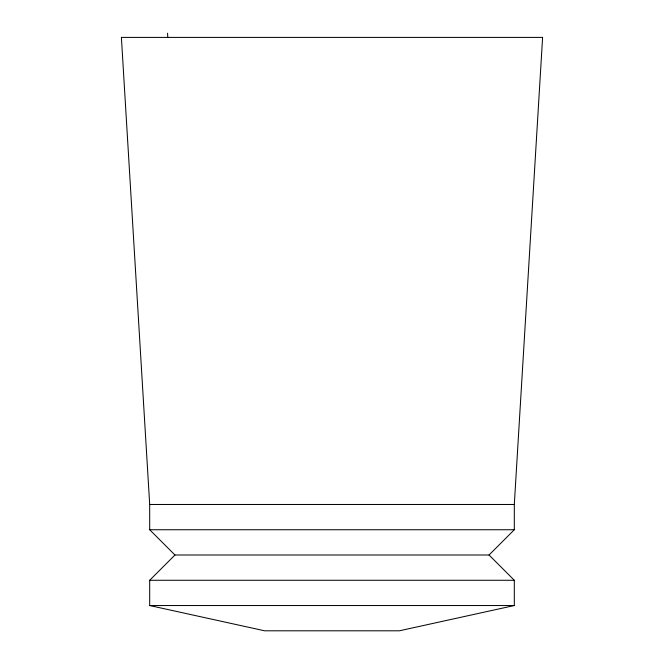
<?xml version="1.0" encoding="UTF-8"?>
<svg xmlns="http://www.w3.org/2000/svg" width="664" height="664" viewBox="0 0 664 664"><rect width="100%" height="100%" fill="white"/><g stroke="black" fill="none" stroke-linecap="round" stroke-linejoin="round"><path stroke-width="1" d="M514.309 504.474L542.604 37.408L121.396 37.408L149.69 504.474L149.69 529.739L174.956 555.004L489.044 555.004L514.309 529.739L514.309 504.474L149.69 504.474M489.044 555.004L514.309 580.27L514.309 605.535L399.371 630.8L264.629 630.8L149.69 605.535L149.69 580.27L174.956 555.004M149.69 529.739L514.309 529.739M149.69 580.27L514.309 580.27M149.69 605.535L514.309 605.535M167.552 33.2L167.801 37.408"/></g></svg>
